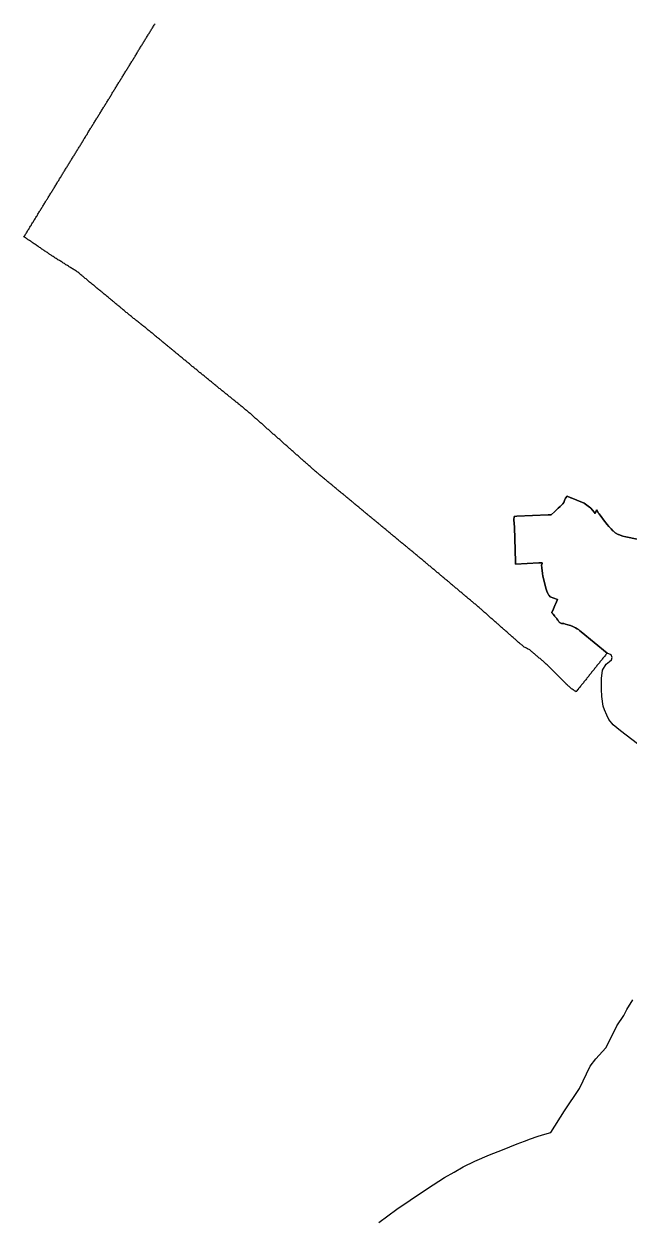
# Model space of a CAD drawing. Header units: inches. Extents: x 130170 to 284068, y 377793 to 804530.
# Drawn here: x 151456 to 157821, y 601472 to 614073 of the extents above; entities that cross this region are included whole.
import ezdxf

# ---------------------------------------------------------------- set-up
doc = ezdxf.new("R2010")
doc.units = ezdxf.units.IN
doc.header["$MEASUREMENT"] = 0
doc.layers.add('muni_il', color=7, linetype='Continuous')

msp = doc.modelspace()

# ---------------------------------------------------------------- linework, layer by layer
at = {"layer": 'muni_il'}
for points in [[(157905, 608653), (157788, 608678), (157756, 608685), (157709, 608703), (157708, 608703), (157708, 608703), (157676, 608721), (157654, 608741), (157652, 608743), (157634, 608763), (157633, 608764), (157630, 608767), (157610, 608788), (157592, 608809), (157553, 608856), (157527, 608893), (157515, 608910), (157506, 608921), (157503, 608924), (157500, 608929), (157485, 608953), (157479, 608963), (157479, 608961), (157464, 608923), (157454, 608937), (157436, 608960), (157420, 608979), (157415, 608983), (157405, 608992), (157350, 609032), (157272, 609063), (157213, 609088), (157208, 609088), (157169, 609107), (157153, 609087), (157147, 609071), (157134, 609040), (157124, 609025), (157112, 609012), (157097, 608998), (157076, 608980), (157075, 608979), (157069, 608973), (157063, 608967), (157057, 608962), (157051, 608956), (157045, 608950), (157039, 608945), (157003, 608912), (156972, 608912), (156640, 608896), (156612, 608893), (156611, 608856), (156616, 608779), (156624, 608540), (156626, 608416), (156627, 608392), (156872, 608405), (156900, 608405), (156908, 608405), (156906, 608400), (156902, 608380), (156905, 608354), (156910, 608292), (156914, 608264), (156948, 608127), (156955, 608109), (156968, 608083), (156971, 608077), (156973, 608073), (156974, 608072), (156978, 608065), (156980, 608061), (156991, 608047), (157068, 608020), (157069, 608020), (157046, 607969), (157044, 607964), (157043, 607962), (157042, 607959), (157041, 607957), (157040, 607955), (157039, 607952), (157038, 607950), (157037, 607947), (157036, 607945), (157035, 607942), (157034, 607940), (157033, 607938), (157032, 607935), (157031, 607933), (157030, 607930), (157029, 607928), (157028, 607926), (157027, 607923), (157026, 607921), (157025, 607918), (157024, 607916), (157023, 607914), (157022, 607911), (157021, 607909), (157020, 607906), (157019, 607904), (157018, 607902), (157017, 607899), (157016, 607897), (157014, 607894), (157013, 607892), (157012, 607890), (157011, 607887), (157010, 607885), (157009, 607883), (157008, 607880), (157016, 607871), (157023, 607864), (157036, 607849), (157042, 607842), (157048, 607834), (157053, 607827), (157060, 607819), (157061, 607817), (157071, 607803), (157074, 607799), (157078, 607792), (157081, 607788), (157085, 607783), (157091, 607779), (157096, 607775), (157103, 607772), (157109, 607769), (157116, 607768), (157123, 607767), (157125, 607767), (157130, 607767), (157135, 607768), (157153, 607762), (157179, 607754), (157205, 607745), (157229, 607735), (157245, 607728), (157259, 607721), (157274, 607712), (157288, 607703), (157301, 607694), (157319, 607679), (157590, 607456), (157584, 607448), (157578, 607440), (157572, 607433), (157565, 607425), (157559, 607417), (157553, 607409), (157547, 607402), (157540, 607394), (157534, 607386), (157528, 607378), (157522, 607371), (157515, 607363), (157509, 607355), (157503, 607347), (157497, 607339), (157490, 607332), (157484, 607324), (157478, 607316), (157472, 607308), (157466, 607301), (157459, 607293), (157453, 607285), (157447, 607277), (157441, 607270), (157434, 607262), (157428, 607254), (157422, 607246), (157416, 607239), (157409, 607231), (157403, 607223), (157397, 607215), (157391, 607207), (157384, 607200), (157378, 607192), (157372, 607184), (157366, 607176), (157359, 607169), (157353, 607161), (157347, 607153), (157341, 607145), (157334, 607138), (157328, 607130), (157322, 607122), (157316, 607114), (157309, 607107), (157303, 607099), (157297, 607091), (157291, 607083), (157285, 607075), (157278, 607068), (157272, 607060), (157266, 607052), (157264, 607050), (157256, 607055), (157248, 607060), (157240, 607066), (157232, 607071), (157224, 607076), (157216, 607081), (157210, 607087), (157203, 607093), (157197, 607098), (157190, 607104), (157183, 607110), (157176, 607116), (157169, 607122), (157161, 607128), (157155, 607135), (157148, 607142), (157141, 607150), (157134, 607157), (157127, 607164), (157121, 607171), (157114, 607178), (157107, 607185), (157100, 607192), (157093, 607199), (157086, 607206), (157080, 607213), (157073, 607221), (157066, 607228), (157059, 607235), (157052, 607242), (157045, 607249), (157038, 607256), (157030, 607262), (157023, 607269), (157016, 607276), (157009, 607283), (157002, 607290), (156995, 607297), (156987, 607304), (156980, 607311), (156973, 607318), (156966, 607325), (156959, 607332), (156951, 607339), (156944, 607346), (156937, 607353), (156930, 607359), (156923, 607366), (156916, 607373), (156908, 607380), (156900, 607386), (156892, 607392), (156885, 607398), (156877, 607404), (156869, 607411), (156861, 607417), (156853, 607423), (156846, 607429), (156839, 607435), (156832, 607441), (156825, 607447), (156818, 607453), (156811, 607459), (156804, 607465), (156798, 607471), (156791, 607477), (156784, 607483), (156777, 607489), (156769, 607493), (156760, 607498), (156752, 607502), (156744, 607507), (156736, 607511), (156727, 607516), (156719, 607520), (156712, 607526), (156704, 607532), (156697, 607538), (156690, 607544), (156683, 607549), (156675, 607555), (156668, 607561), (156660, 607568), (156653, 607574), (156646, 607581), (156638, 607588), (156631, 607594), (156623, 607601), (156616, 607607), (156608, 607614), (156601, 607621), (156593, 607627), (156586, 607634), (156578, 607640), (156571, 607647), (156563, 607653), (156556, 607660), (156549, 607667), (156541, 607673), (156534, 607680), (156526, 607686), (156519, 607693), (156511, 607700), (156504, 607706), (156496, 607713), (156489, 607719), (156481, 607726), (156474, 607732), (156466, 607739), (156459, 607746), (156451, 607752), (156444, 607759), (156437, 607765), (156429, 607772), (156422, 607779), (156414, 607785), (156407, 607792), (156399, 607798), (156392, 607805), (156384, 607812), (156377, 607818), (156369, 607825), (156362, 607831), (156354, 607838), (156347, 607844), (156340, 607851), (156332, 607858), (156325, 607864), (156317, 607871), (156310, 607877), (156302, 607884), (156295, 607891), (156287, 607897), (156280, 607904), (156272, 607910), (156265, 607917), (156257, 607923), (156250, 607930), (156243, 607937), (156235, 607943), (156227, 607950), (156220, 607956), (156212, 607962), (156205, 607969), (156197, 607975), (156190, 607981), (156182, 607988), (156174, 607994), (156167, 608000), (156159, 608007), (156152, 608013), (156144, 608019), (156137, 608026), (156129, 608032), (156122, 608038), (156114, 608045), (156106, 608051), (156099, 608058), (156091, 608064), (156084, 608070), (156076, 608077), (156069, 608083), (156061, 608089), (156053, 608096), (156046, 608102), (156038, 608108), (156031, 608115), (156023, 608121), (156016, 608127), (156008, 608134), (156000, 608140), (155993, 608146), (155985, 608153), (155978, 608159), (155970, 608165), (155963, 608172), (155955, 608178), (155947, 608185), (155940, 608191), (155932, 608197), (155925, 608204), (155917, 608210), (155910, 608216), (155902, 608223), (155894, 608229), (155887, 608235), (155879, 608242), (155872, 608248), (155864, 608254), (155857, 608261), (155849, 608267), (155841, 608273), (155834, 608280), (155826, 608286), (155819, 608292), (155811, 608299), (155804, 608305), (155796, 608312), (155788, 608318), (155781, 608324), (155773, 608331), (155766, 608337), (155758, 608343), (155751, 608350), (155743, 608356), (155736, 608362), (155728, 608369), (155720, 608375), (155713, 608381), (155705, 608388), (155698, 608394), (155690, 608400), (155683, 608407), (155675, 608413), (155667, 608419), (155660, 608426), (155652, 608432), (155644, 608439), (155637, 608445), (155629, 608451), (155621, 608458), (155614, 608464), (155606, 608470), (155598, 608477), (155591, 608483), (155583, 608489), (155575, 608496), (155568, 608502), (155560, 608508), (155552, 608515), (155545, 608521), (155537, 608527), (155529, 608534), (155521, 608540), (155514, 608546), (155506, 608553), (155498, 608559), (155491, 608566), (155483, 608572), (155475, 608578), (155468, 608585), (155460, 608591), (155452, 608597), (155445, 608604), (155437, 608610), (155429, 608616), (155422, 608623), (155414, 608629), (155406, 608635), (155399, 608642), (155391, 608648), (155383, 608654), (155376, 608661), (155368, 608667), (155360, 608674), (155353, 608680), (155345, 608686), (155337, 608693), (155330, 608699), (155322, 608705), (155314, 608712), (155307, 608718), (155299, 608724), (155291, 608731), (155284, 608737), (155276, 608743), (155268, 608750), (155261, 608756), (155253, 608762), (155245, 608769), (155238, 608775), (155230, 608781), (155222, 608788), (155215, 608794), (155207, 608801), (155199, 608807), (155192, 608813), (155184, 608820), (155176, 608826), (155169, 608832), (155161, 608839), (155153, 608845), (155146, 608851), (155138, 608858), (155130, 608864), (155122, 608870), (155115, 608877), (155107, 608883), (155099, 608889), (155092, 608896), (155084, 608902), (155076, 608908), (155069, 608915), (155061, 608921), (155053, 608928), (155046, 608934), (155038, 608940), (155030, 608947), (155023, 608953), (155015, 608959), (155007, 608966), (155000, 608972), (154992, 608978), (154984, 608985), (154977, 608991), (154969, 608997), (154961, 609004), (154954, 609010), (154946, 609016), (154938, 609023), (154931, 609029), (154923, 609035), (154915, 609042), (154908, 609048), (154900, 609055), (154892, 609061), (154885, 609067), (154877, 609074), (154869, 609080), (154862, 609086), (154854, 609093), (154846, 609099), (154839, 609105), (154831, 609112), (154823, 609118), (154816, 609124), (154808, 609131), (154800, 609137), (154793, 609143), (154785, 609150), (154777, 609156), (154770, 609163), (154762, 609169), (154754, 609175), (154746, 609182), (154739, 609188), (154731, 609194), (154723, 609201), (154716, 609207), (154708, 609213), (154700, 609220), (154693, 609226), (154685, 609232), (154677, 609239), (154670, 609245), (154662, 609251), (154654, 609258), (154647, 609264), (154639, 609270), (154631, 609277), (154624, 609283), (154616, 609290), (154608, 609296), (154601, 609302), (154593, 609309), (154585, 609315), (154578, 609321), (154570, 609328), (154562, 609334), (154555, 609340), (154547, 609347), (154539, 609353), (154532, 609359), (154524, 609366), (154517, 609373), (154509, 609379), (154502, 609386), (154495, 609392), (154487, 609399), (154480, 609405), (154472, 609412), (154465, 609419), (154457, 609425), (154450, 609432), (154443, 609438), (154435, 609445), (154428, 609451), (154420, 609458), (154413, 609465), (154405, 609471), (154398, 609478), (154391, 609484), (154383, 609491), (154376, 609497), (154368, 609504), (154361, 609511), (154353, 609517), (154346, 609524), (154339, 609530), (154331, 609537), (154324, 609543), (154316, 609550), (154309, 609557), (154302, 609563), (154294, 609570), (154287, 609576), (154279, 609583), (154272, 609590), (154264, 609596), (154257, 609603), (154250, 609609), (154242, 609616), (154235, 609622), (154227, 609629), (154220, 609636), (154212, 609642), (154205, 609649), (154198, 609655), (154190, 609662), (154183, 609668), (154175, 609675), (154168, 609682), (154160, 609688), (154153, 609695), (154146, 609701), (154138, 609708), (154131, 609714), (154123, 609721), (154116, 609728), (154109, 609734), (154101, 609741), (154094, 609747), (154086, 609754), (154079, 609760), (154071, 609767), (154064, 609774), (154057, 609780), (154049, 609787), (154042, 609793), (154034, 609800), (154027, 609807), (154019, 609813), (154012, 609820), (154005, 609826), (153997, 609833), (153990, 609839), (153982, 609846), (153975, 609853), (153967, 609859), (153960, 609866), (153953, 609872), (153945, 609879), (153938, 609885), (153930, 609892), (153923, 609899), (153916, 609905), (153908, 609912), (153901, 609918), (153893, 609925), (153886, 609931), (153878, 609938), (153871, 609945), (153864, 609951), (153856, 609958), (153849, 609964), (153841, 609971), (153834, 609977), (153826, 609984), (153819, 609991), (153811, 609997), (153804, 610003), (153796, 610009), (153788, 610016), (153781, 610022), (153773, 610028), (153765, 610034), (153757, 610041), (153750, 610047), (153742, 610053), (153734, 610059), (153727, 610066), (153719, 610072), (153711, 610078), (153704, 610084), (153696, 610091), (153688, 610097), (153681, 610103), (153673, 610109), (153665, 610115), (153657, 610122), (153650, 610128), (153642, 610134), (153634, 610140), (153627, 610147), (153619, 610153), (153611, 610159), (153604, 610165), (153596, 610172), (153588, 610178), (153580, 610184), (153573, 610190), (153565, 610197), (153557, 610203), (153550, 610209), (153542, 610215), (153534, 610222), (153527, 610228), (153519, 610234), (153511, 610240), (153504, 610247), (153496, 610253), (153488, 610259), (153480, 610265), (153473, 610272), (153465, 610278), (153457, 610284), (153450, 610290), (153442, 610296), (153434, 610303), (153427, 610309), (153419, 610315), (153411, 610321), (153404, 610328), (153396, 610334), (153388, 610340), (153380, 610346), (153373, 610353), (153365, 610359), (153357, 610365), (153350, 610371), (153342, 610378), (153334, 610384), (153327, 610390), (153319, 610396), (153311, 610403), (153303, 610409), (153296, 610415), (153288, 610422), (153280, 610428), (153273, 610434), (153265, 610441), (153257, 610447), (153250, 610453), (153242, 610460), (153234, 610466), (153226, 610472), (153219, 610479), (153211, 610485), (153203, 610492), (153196, 610498), (153188, 610504), (153180, 610511), (153173, 610517), (153165, 610523), (153157, 610530), (153149, 610536), (153142, 610542), (153134, 610549), (153126, 610555), (153119, 610561), (153111, 610568), (153103, 610574), (153096, 610580), (153088, 610587), (153080, 610593), (153072, 610600), (153065, 610606), (153057, 610612), (153049, 610619), (153042, 610625), (153034, 610631), (153026, 610638), (153019, 610644), (153011, 610650), (153003, 610657), (152995, 610663), (152988, 610669), (152980, 610676), (152972, 610682), (152965, 610688), (152957, 610695), (152949, 610701), (152941, 610708), (152934, 610714), (152926, 610720), (152918, 610727), (152911, 610733), (152903, 610739), (152895, 610746), (152888, 610752), (152880, 610758), (152872, 610765), (152864, 610771), (152857, 610777), (152849, 610784), (152841, 610790), (152834, 610796), (152826, 610803), (152818, 610809), (152811, 610816), (152803, 610822), (152795, 610828), (152787, 610835), (152780, 610841), (152772, 610847), (152764, 610854), (152757, 610860), (152749, 610866), (152741, 610873), (152733, 610879), (152726, 610885), (152718, 610891), (152710, 610897), (152702, 610903), (152695, 610910), (152687, 610916), (152679, 610922), (152671, 610928), (152663, 610934), (152656, 610940), (152648, 610947), (152640, 610953), (152632, 610959), (152625, 610965), (152617, 610971), (152609, 610977), (152601, 610984), (152593, 610990), (152586, 610996), (152578, 611002), (152570, 611009), (152563, 611015), (152555, 611021), (152547, 611028), (152540, 611034), (152532, 611040), (152524, 611047), (152516, 611053), (152509, 611060), (152501, 611066), (152493, 611072), (152486, 611079), (152478, 611085), (152470, 611091), (152463, 611098), (152455, 611104), (152447, 611111), (152440, 611117), (152432, 611123), (152424, 611130), (152416, 611136), (152409, 611142), (152401, 611149), (152393, 611155), (152386, 611161), (152378, 611168), (152370, 611174), (152363, 611181), (152355, 611187), (152347, 611193), (152340, 611200), (152332, 611206), (152324, 611212), (152316, 611219), (152309, 611225), (152301, 611231), (152293, 611238), (152286, 611244), (152278, 611251), (152270, 611257), (152263, 611263), (152255, 611270), (152247, 611276), (152240, 611282), (152232, 611289), (152224, 611295), (152216, 611301), (152209, 611308), (152201, 611314), (152193, 611321), (152186, 611327), (152178, 611333), (152170, 611340), (152163, 611346), (152155, 611352), (152147, 611359), (152140, 611365), (152132, 611371), (152124, 611378), (152116, 611384), (152109, 611391), (152101, 611397), (152093, 611403), (152086, 611410), (152078, 611416), (152070, 611422), (152063, 611429), (152055, 611435), (152047, 611442), (152040, 611448), (152032, 611454), (152024, 611461), (152016, 611467), (152008, 611472), (152000, 611478), (151991, 611483), (151983, 611488), (151974, 611494), (151966, 611499), (151957, 611504), (151949, 611509), (151940, 611515), (151932, 611520), (151923, 611525), (151915, 611531), (151906, 611536), (151898, 611541), (151889, 611547), (151881, 611552), (151873, 611557), (151864, 611562), (151856, 611568), (151847, 611573), (151839, 611578), (151830, 611584), (151822, 611589), (151813, 611594), (151805, 611600), (151796, 611605), (151788, 611610), (151780, 611615), (151772, 611621), (151764, 611626), (151756, 611631), (151749, 611636), (151741, 611641), (151734, 611646), (151727, 611650), (151726, 611651), (151718, 611657), (151710, 611662), (151702, 611668), (151694, 611673), (151685, 611679), (151677, 611684), (151669, 611690), (151661, 611695), (151653, 611701), (151645, 611706), (151637, 611712), (151629, 611717), (151620, 611723), (151612, 611728), (151604, 611734), (151596, 611739), (151588, 611745), (151587, 611745), (151579, 611751), (151570, 611756), (151562, 611762), (151554, 611767), (151546, 611773), (151538, 611779), (151530, 611784), (151523, 611789), (151515, 611794), (151508, 611799), (151501, 611804), (151493, 611809), (151486, 611814), (151478, 611819), (151471, 611824), (151471, 611824), (151463, 611829), (151456, 611833), (151456, 611834), (151456, 611834), (151459, 611840), (151463, 611845), (151468, 611853), (151473, 611862), (151478, 611870), (151483, 611878), (151488, 611886), (151493, 611895), (151498, 611903), (151504, 611912), (151509, 611920), (151511, 611924), (151514, 611929), (151519, 611937), (151525, 611946), (151530, 611954), (151535, 611963), (151540, 611971), (151546, 611980), (151551, 611988), (151556, 611997), (151561, 612005), (151566, 612014), (151572, 612022), (151577, 612031), (151582, 612039), (151587, 612048), (151593, 612056), (151598, 612065), (151603, 612073), (151608, 612082), (151614, 612090), (151619, 612099), (151624, 612107), (151629, 612116), (151634, 612124), (151640, 612133), (151645, 612141), (151650, 612150), (151655, 612158), (151661, 612167), (151666, 612175), (151671, 612184), (151676, 612192), (151681, 612201), (151687, 612209), (151690, 612215), (151694, 612221), (151698, 612228), (151702, 612234), (151706, 612241), (151711, 612249), (151716, 612258), (151722, 612266), (151727, 612275), (151732, 612283), (151737, 612292), (151743, 612300), (151748, 612309), (151753, 612317), (151758, 612326), (151763, 612334), (151769, 612343), (151774, 612351), (151779, 612360), (151784, 612368), (151790, 612377), (151795, 612385), (151800, 612394), (151805, 612402), (151810, 612411), (151816, 612419), (151821, 612428), (151826, 612436), (151831, 612445), (151837, 612453), (151842, 612462), (151847, 612470), (151852, 612479), (151858, 612487), (151863, 612496), (151868, 612504), (151873, 612513), (151878, 612521), (151884, 612530), (151889, 612538), (151894, 612547), (151899, 612555), (151905, 612564), (151910, 612572), (151915, 612581), (151920, 612589), (151925, 612598), (151931, 612606), (151936, 612615), (151941, 612623), (151946, 612632), (151952, 612640), (151957, 612649), (151962, 612657), (151967, 612666), (151973, 612674), (151978, 612683), (151983, 612691), (151988, 612700), (151993, 612708), (151999, 612717), (152004, 612725), (152009, 612734), (152014, 612742), (152020, 612751), (152025, 612759), (152030, 612768), (152035, 612776), (152040, 612785), (152046, 612793), (152051, 612802), (152056, 612810), (152061, 612819), (152067, 612827), (152072, 612836), (152077, 612844), (152082, 612853), (152087, 612861), (152093, 612870), (152098, 612878), (152103, 612887), (152108, 612895), (152114, 612904), (152119, 612912), (152124, 612921), (152129, 612929), (152135, 612938), (152140, 612946), (152145, 612955), (152150, 612963), (152155, 612972), (152161, 612980), (152166, 612989), (152171, 612997), (152176, 613006), (152182, 613014), (152187, 613023), (152192, 613031), (152197, 613040), (152202, 613048), (152208, 613057), (152213, 613065), (152218, 613074), (152223, 613082), (152229, 613091), (152234, 613099), (152239, 613108), (152244, 613116), (152250, 613125), (152255, 613133), (152260, 613142), (152265, 613150), (152270, 613159), (152276, 613167), (152281, 613176), (152286, 613184), (152291, 613193), (152297, 613201), (152302, 613210), (152307, 613218), (152312, 613226), (152317, 613235), (152323, 613243), (152328, 613252), (152333, 613260), (152338, 613269), (152344, 613277), (152349, 613286), (152354, 613294), (152359, 613303), (152365, 613311), (152370, 613320), (152375, 613328), (152380, 613337), (152385, 613345), (152391, 613354), (152396, 613362), (152401, 613371), (152406, 613379), (152412, 613388), (152417, 613396), (152422, 613405), (152427, 613413), (152432, 613422), (152438, 613430), (152443, 613439), (152448, 613447), (152453, 613456), (152459, 613464), (152464, 613473), (152469, 613481), (152474, 613490), (152479, 613498), (152485, 613507), (152490, 613515), (152495, 613524), (152500, 613532), (152506, 613541), (152511, 613549), (152516, 613558), (152521, 613566), (152527, 613575), (152532, 613583), (152537, 613592), (152542, 613600), (152547, 613609), (152553, 613617), (152558, 613626), (152563, 613634), (152568, 613643), (152574, 613651), (152579, 613660), (152584, 613668), (152589, 613677), (152594, 613685), (152600, 613694), (152605, 613702), (152610, 613711), (152615, 613719), (152621, 613728), (152626, 613736), (152631, 613745), (152636, 613753), (152642, 613762), (152647, 613770), (152652, 613779), (152657, 613787), (152662, 613796), (152668, 613804), (152673, 613813), (152678, 613821), (152683, 613830), (152689, 613838), (152694, 613847), (152699, 613855), (152704, 613864), (152709, 613872), (152715, 613881), (152720, 613889), (152725, 613898), (152730, 613906), (152736, 613915), (152741, 613923), (152746, 613932), (152751, 613940), (152756, 613949), (152762, 613957), (152767, 613966), (152772, 613974), (152777, 613983), (152783, 613991), (152788, 614000), (152793, 614008), (152798, 614017), (152804, 614025), (152809, 614034), (152814, 614042), (152819, 614051), (152824, 614059), (152830, 614068), (152835, 614076)], [(157911, 606503), (157730, 606638), (157655, 606701), (157609, 606756), (157586, 606802), (157564, 606859), (157550, 606898), (157534, 606999), (157532, 607078), (157530, 607188), (157542, 607278), (157581, 607339), (157617, 607366), (157636, 607387), (157644, 607409), (157634, 607439), (157590, 607456), (157319, 607679), (157301, 607694), (157288, 607703), (157274, 607712), (157259, 607721), (157245, 607728), (157229, 607735), (157205, 607745), (157179, 607754), (157153, 607762), (157135, 607768), (157130, 607767), (157125, 607767), (157123, 607767), (157116, 607768), (157109, 607769), (157103, 607772), (157096, 607775), (157091, 607779), (157085, 607783), (157081, 607788), (157078, 607792), (157074, 607799), (157071, 607803), (157061, 607817), (157060, 607819), (157053, 607827), (157048, 607834), (157042, 607842), (157036, 607849), (157023, 607864), (157016, 607871), (157008, 607880), (157009, 607883), (157010, 607885), (157011, 607887), (157012, 607890), (157013, 607892), (157014, 607894), (157016, 607897), (157017, 607899), (157018, 607902), (157019, 607904), (157020, 607906), (157021, 607909), (157022, 607911), (157023, 607914), (157024, 607916), (157025, 607918), (157026, 607921), (157027, 607923), (157028, 607926), (157029, 607928), (157030, 607930), (157031, 607933), (157032, 607935), (157033, 607938), (157034, 607940), (157035, 607942), (157036, 607945), (157037, 607947), (157038, 607950), (157039, 607952), (157040, 607955), (157041, 607957), (157042, 607959), (157043, 607962), (157044, 607964), (157046, 607969), (157069, 608020), (157068, 608020), (156991, 608047), (156980, 608061), (156978, 608065), (156974, 608072), (156973, 608073), (156971, 608077), (156968, 608083), (156955, 608109), (156948, 608127), (156914, 608264), (156910, 608292), (156905, 608354), (156902, 608380), (156906, 608400), (156908, 608405), (156900, 608405), (156872, 608405), (156627, 608392), (156626, 608416), (156624, 608540), (156616, 608779), (156611, 608856), (156612, 608893), (156640, 608896), (156972, 608912), (157003, 608912), (157039, 608945), (157045, 608950), (157051, 608956), (157057, 608962), (157063, 608967), (157069, 608973), (157075, 608979), (157076, 608980), (157097, 608998), (157112, 609012), (157124, 609025), (157134, 609040), (157147, 609071), (157153, 609087), (157169, 609107), (157208, 609088), (157213, 609088), (157272, 609063), (157350, 609032), (157405, 608992), (157415, 608983), (157420, 608979), (157436, 608960), (157454, 608937), (157464, 608923), (157479, 608961), (157479, 608963), (157485, 608953), (157500, 608929), (157503, 608924), (157506, 608921), (157515, 608910), (157527, 608893), (157553, 608856), (157592, 608809), (157610, 608788), (157630, 608767), (157633, 608764), (157634, 608763), (157652, 608743), (157654, 608741), (157676, 608721), (157708, 608703), (157708, 608703), (157709, 608703), (157756, 608685), (157788, 608678), (157905, 608653)], [(155190, 601469), (155380, 601606), (155519, 601704), (155650, 601790), (155761, 601864), (155879, 601939), (155981, 601998), (156075, 602054), (156198, 602111), (156353, 602178), (156490, 602232), (156566, 602263), (156646, 602295), (156720, 602322), (156784, 602348), (156854, 602372), (156910, 602388), (156998, 602414), (157141, 602642), (157299, 602877), (157414, 603110), (157472, 603190), (157577, 603304), (157635, 603420), (157694, 603537), (157765, 603645), (157799, 603708), (157862, 603809)]]:
    msp.add_lwpolyline(points, dxfattribs=at)

doc.saveas('drawing.dxf')
